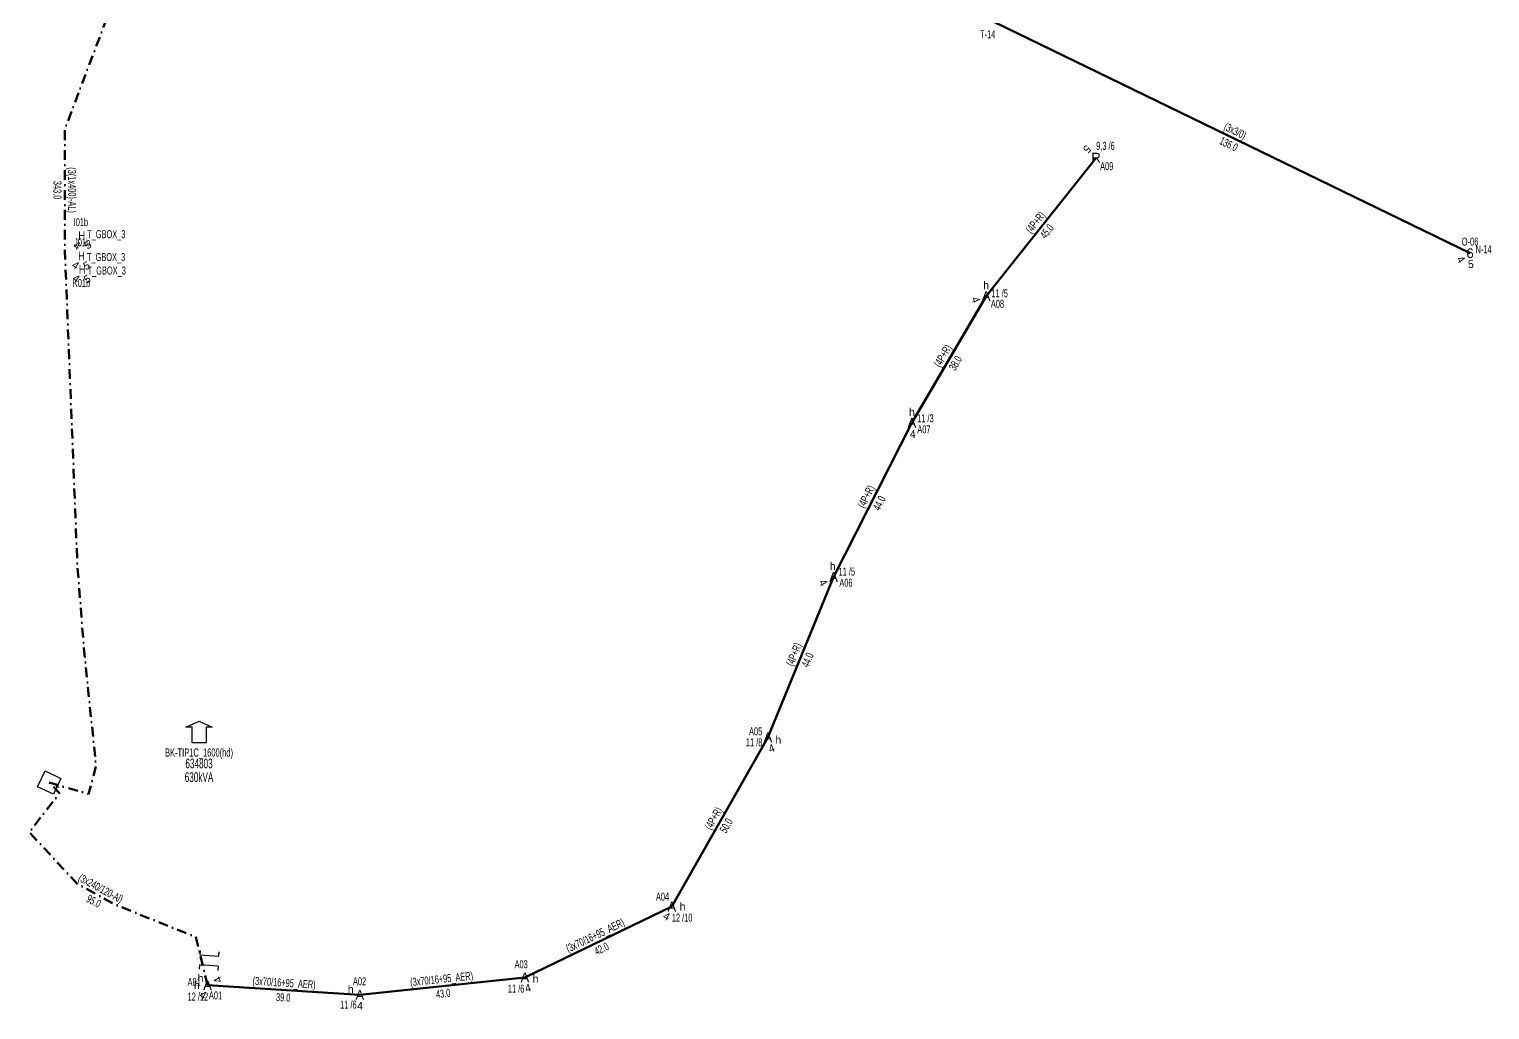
# Model space of a CAD drawing. Header units: millimetres. Extents: x 630449 to 632192, y 4074423 to 4076275.
# Drawn here: x 631444.6 to 631818.7, y 4074467.2 to 4074718.3 of the extents above; entities that cross this region are included whole.
import ezdxf
from ezdxf.enums import TextEntityAlignment as Align

# ---------------------------------------------------------------- set-up
doc = ezdxf.new("R2010")
doc.units = ezdxf.units.MM
doc.linetypes.add('DASHDOT', pattern=[5, 2.5, -1.25, 0, -1.25])
for name, color, linetype, lineweight in [('DIREK_AG_MEVCUT', 120, 'Continuous', 25), ('DIREK_BOX_MEVCUT', 5, 'Continuous', 25), ('DIREK_ENH_MEVCUT', 6, 'Continuous', 25), ('DIREK_OG_MEVCUT', 16, 'Continuous', 25), ('HAT_ABH_HAVAI_MEVCUT', 50, 'Continuous', 80), ('HAT_AG_HAVAI_MEVCUT', 126, 'Continuous', 50), ('HAT_AG_YERALTI_MEVCUT', 126, 'DASHDOT', 50), ('HAT_OG_YERALTI_MEVCUT', 48, 'DASHDOT', 70), ('TRAFO_MEVCUT', 5, 'Continuous', 30)]:
    doc.layers.add(name, color=color, linetype=linetype, lineweight=lineweight)
doc.layers.add('NIA_AG', color=5, linetype='Continuous')
doc.styles.add('Direk', font='B_CAD')
doc.styles.get("Standard").update_dxf_attribs({"font": 'Arial'})

# ---------------------------------------------------------------- blocks, each defined once
blk = doc.blocks.new('AG_NIA', base_point=(-64.4296, 129.8924))
at = {"layer": 'NIA_AG'}
for p, q in [((-64.429604, 132.292432), (-65.529604, 132.292432)), ((-64.429604, 127.492432), (-64.429604, 132.292432)), ((-64.429604, 127.492432), (-65.529604, 127.492432))]:
    blk.add_line(p, q, dxfattribs=at)
blk = doc.blocks.new('MEV_BINA_KARE')
at = {"layer": 'TRAFO_MEVCUT', "linetype": 'Continuous'}
for p, q in [((-2.25, -2.25), (-2.25, 2.25)), ((-2.25, 2.25), (2.25, 2.25)), ((0, 1.8), (0, 2.7)), ((2.25, 2.25), (2.25, -2.25)), ((2.25, -2.25), (-2.25, -2.25))]:
    blk.add_line(p, q, dxfattribs=at)
blk = doc.blocks.new('MEV_BETKOSK')
at = {"layer": 'TRAFO_MEVCUT', "linetype": 'Continuous'}
for p, q in [((-3.4, 2), (0, 3.6)), ((-1.8, 2), (-3.4, 2)), ((-1.8, -2), (-1.8, 2)), ((0, 3.6), (3.4, 2)), ((3.4, 2), (1.8, 2)), ((1.8, 2), (1.8, -2)), ((1.8, -2), (-1.8, -2))]:
    blk.add_line(p, q, dxfattribs=at)

msp = doc.modelspace()

# ---------------------------------------------------------------- linework, layer by layer
at = {"layer": 'HAT_ABH_HAVAI_MEVCUT'}
msp.add_line((631813.688, 4074660.909), (631691.676729, 4074720.180823), dxfattribs=at)
at = {"layer": 'HAT_AG_HAVAI_MEVCUT'}
for p, q in [((631689.725, 4074649.942), (631717.873, 4074685.378)), ((631670.711, 4074617.51), (631689.725, 4074649.942)), ((631650.618, 4074578.006), (631670.711, 4074617.51)), ((631633.812, 4074536.958), (631650.618, 4074578.006)), ((631609.203, 4074493.604), (631633.812, 4074536.958)), ((631571.557, 4074475.486), (631609.203, 4074493.604)), ((631529.269, 4074470.999), (631571.557, 4074475.486)), ((631490.248, 4074473.512), (631529.269, 4074470.999))]:
    msp.add_line(p, q, dxfattribs=at)
at = {"layer": 'HAT_AG_YERALTI_MEVCUT', "flags": 128}
msp.add_lwpolyline([(631490.248, 4074473.512), (631487.228038, 4074485.833722), (631466.974705, 4074493.969677), (631457.021144, 4074499.335944), (631444.57356, 4074512.647128), (631452.363304, 4074522.687242), (631449.70685, 4074525.370565)], dxfattribs=at)
at = {"layer": 'HAT_OG_YERALTI_MEVCUT', "flags": 128}
msp.add_lwpolyline([(631449.70685, 4074525.370565), (631459.787639, 4074522.43353), (631461.691799, 4074529.703957), (631458.575901, 4074559.824299), (631456.898709, 4074581.251313), (631453.709641, 4074661.570418), (631453.659436, 4074692.576309), (631464.35903, 4074720.800973), (631523.764868, 4074810.756624), (631531.887503, 4074821.716198), (631540.901, 4074816.254)], dxfattribs=at)

# ---------------------------------------------------------------- block references
at = {"layer": 'NIA_AG'}
for p, rotation in [((631490.787147, 4074481.089608), 265.930262), ((631490.787147, 4074481.089608), 265.930262), ((631490.602853, 4074478.499392), 85.930262), ((631490.602853, 4074478.499392), 85.930262)]:
    msp.add_blockref('AG_NIA', p, dxfattribs=dict(at, rotation=rotation))
at = {"layer": 'TRAFO_MEVCUT'}
msp.add_blockref('MEV_BETKOSK', (631488.079749, 4074537.521579), dxfattribs=at)
msp.add_blockref('MEV_BETKOSK', (631488.079749, 4074537.521579), dxfattribs=at)
at = {"layer": 'TRAFO_MEVCUT', "rotation": 244.358994}
msp.add_blockref('MEV_BINA_KARE', (631449.70685, 4074525.370565), dxfattribs=at)
msp.add_blockref('MEV_BINA_KARE', (631449.70685, 4074525.370565), dxfattribs=at)

# ---------------------------------------------------------------- texts
at = {"layer": 'DIREK_AG_MEVCUT', "color": 32, "style": 'Direk'}
msp.add_text('5', height=2, rotation=585.942492, dxfattribs=at).set_placement((631715.57207, 4074687.554413), align=Align.MIDDLE_CENTER)
at = {"layer": 'DIREK_AG_MEVCUT', "width": 0.53}
for s, p in [('9,3 /6', (631720.281689, 4074688.41034)), ('A09', (631720.6136, 4074683.20105))]:
    msp.add_text(s, height=2.05, dxfattribs=at).set_placement(p, align=Align.MIDDLE_CENTER)
at = {"layer": 'DIREK_AG_MEVCUT', "style": 'Direk'}
msp.add_text('R', height=2.5, dxfattribs=at).set_placement((631717.873, 4074685.378), align=Align.MIDDLE_CENTER)
at = {"layer": 'DIREK_BOX_MEVCUT', "width": 0.53}
for s, p in [('I01b', (631457.814584, 4074668.883726)), ('T_GBOX_3', (631464.324029, 4074665.792331)), ('J01b', (631458.124338, 4074663.705595)), ('T_GBOX_3', (631464.266019, 4074659.931097)), ('T_GBOX_3', (631464.434779, 4074656.484551)), ('K01b', (631457.966985, 4074653.302524))]:
    msp.add_text(s, height=2.05, dxfattribs=at).set_placement(p, align=Align.MIDDLE_CENTER)
at = {"layer": 'DIREK_BOX_MEVCUT', "style": 'Direk', "width": 0.8}
for p in [(631458.037662, 4074665.390843), (631457.97, 4074660.209), (631458.141188, 4074656.798186)]:
    msp.add_text('H', height=2.25, dxfattribs=at).set_placement(p, align=Align.MIDDLE_CENTER)
at = {"layer": 'DIREK_BOX_MEVCUT', "color": 32, "style": 'Direk'}
for s, rotation, p in [('4', 333.654316, (631456.795062, 4074662.881671)), ('5', 393.654316, (631459.589369, 4074663.060133)), ('4', 327.47263, (631456.464433, 4074657.848223)), ('5', 387.47263, (631459.26171, 4074657.724752)), ('4', 327.147081, (631456.622231, 4074654.446002)), ('5', 387.147081, (631459.418761, 4074654.306639))]:
    msp.add_text(s, height=2, rotation=rotation, dxfattribs=at).set_placement(p, align=Align.MIDDLE_CENTER)
at = {"layer": 'DIREK_ENH_MEVCUT', "width": 0.53}
for s, p in [('T-14', (631690.122841, 4074716.991914)), ('O-06', (631813.686219, 4074663.894196)), ('N-14', (631817.142528, 4074661.907351))]:
    msp.add_text(s, height=2.05, dxfattribs=at).set_placement(p, align=Align.MIDDLE_CENTER)
at = {"layer": 'DIREK_ENH_MEVCUT', "style": 'Direk'}
msp.add_text('6', height=2.5, dxfattribs=at).set_placement((631813.688, 4074660.909), align=Align.MIDDLE_CENTER)
at = {"layer": 'DIREK_ENH_MEVCUT', "color": 32, "style": 'Direk'}
for s, rotation, p in [('4', 304.089994, (631811.369157, 4074659.339616)), ('5', 364.089994, (631813.887705, 4074658.116131))]:
    msp.add_text(s, height=2, rotation=rotation, dxfattribs=at).set_placement(p, align=Align.MIDDLE_CENTER)
at = {"layer": 'DIREK_OG_MEVCUT', "style": 'Direk'}
for p in [(631689.725, 4074649.942), (631670.711, 4074617.51), (631650.618, 4074578.006), (631633.812, 4074536.958), (631609.203, 4074493.604), (631571.557, 4074475.486), (631490.248, 4074473.512), (631490.248, 4074473.512), (631529.269, 4074470.999)]:
    msp.add_text('A', height=2.5, dxfattribs=at).set_placement(p, align=Align.MIDDLE_CENTER)
at = {"layer": 'DIREK_OG_MEVCUT', "color": 40, "style": 'Direk'}
for p in [(631689.725, 4074652.705158), (631670.711, 4074620.273158), (631650.434646, 4074580.763039), (631636.486741, 4074536.332206), (631611.953, 4074493.617158), (631488.480233, 4074475.279767), (631574.28301, 4074475.136706), (631487.498091, 4074473.547502), (631526.938426, 4074472.471927)]:
    msp.add_text('h', height=2, dxfattribs=at).set_placement(p, align=Align.MIDDLE_CENTER)
at = {"layer": 'DIREK_OG_MEVCUT', "width": 0.53}
for s, p in [('11 /5', (631693.17283, 4074650.649398)), ('A08', (631692.612151, 4074647.963526)), ('11 /3', (631674.156099, 4074618.673968)), ('A07', (631673.781872, 4074615.830791)), ('11 /5', (631654.03363, 4074579.416811)), ('A06', (631653.800013, 4074576.548332)), ('A05', (631630.66416, 4074538.488066)), ('11 /8', (631630.278087, 4074535.681093)), ('A04', (631606.813332, 4074496.161242)), ('12 /10', (631611.830813, 4074490.791912)), ('A03', (631570.599406, 4074478.852454)), ('A01', (631486.838984, 4074474.304847)), ('A02', (631529.196559, 4074474.49825)), ('12 /12', (631487.791075, 4074470.579459)), ('12 /12', (631487.791075, 4074470.579459)), ('A01', (631492.302513, 4074470.875554)), ('11 /6', (631569.310164, 4074472.606626)), ('11 /6', (631526.338837, 4074468.530348))]:
    msp.add_text(s, height=2.05, dxfattribs=at).set_placement(p, align=Align.MIDDLE_CENTER)
at = {"layer": 'DIREK_OG_MEVCUT', "color": 32, "style": 'Direk'}
for rotation, p in [(289.526895, (631687.049557, 4074648.995824)), (364.196358, (631670.915889, 4074614.606926)), (298.792033, (631648.012206, 4074576.587738)), (378.312261, (631634.728096, 4074534.155368)), (331.432716, (631607.856528, 4074491.131005)), (117.343165, (631492.892253, 4074474.865422)), (335.657585, (631489.093871, 4074470.960925)), (375.878501, (631572.323075, 4074472.792837)), (361.18596, (631529.326953, 4074468.1996))]:
    msp.add_text('4', height=2, rotation=rotation, dxfattribs=at).set_placement(p, align=Align.MIDDLE_CENTER)
at = {"layer": 'HAT_ABH_HAVAI_MEVCUT', "lineweight": 30, "width": 0.53}
msp.add_text('(3x3/0)', height=2.05, rotation=334.089994, dxfattribs=at).set_placement((631753.053779, 4074691.309471), align=Align.CENTER)
msp.add_text('136.0', height=2.05, rotation=334.089994, dxfattribs=at).set_placement((631752.310949, 4074689.780352), align=Align.TOP_CENTER)
at = {"layer": 'HAT_AG_HAVAI_MEVCUT', "lineweight": 30, "width": 0.53}
for s, rotation, p in [('(4P+R)', 51.538709, (631703.133426, 4074668.188688)), ('(4P+R)', 59.618063, (631679.484728, 4074634.155898)), ('(4P+R)', 63.040653, (631659.906871, 4074598.143354)), ('(4P+R)', 67.734673, (631641.428377, 4074557.804062)), ('(4P+R)', 60.419487, (631620.768287, 4074515.700599)), ('(3x70/16+95_AER)', 25.700252, (631590.011386, 4074485.310914)), ('(3x70/16+95_AER)', 356.315171, (631509.813128, 4074473.103743)), ('(3x70/16+95_AER)', 6.05675, (631550.323314, 4074474.087755))]:
    msp.add_text(s, height=2.05, rotation=rotation, dxfattribs=at).set_placement(p, align=Align.CENTER)
for s, rotation, p in [('45.0', 51.538709, (631704.464574, 4074667.131312)), ('38.0', 59.618063, (631680.951272, 4074633.296102)), ('44.0', 63.040653, (631661.422129, 4074597.372646)), ('44.0', 67.734673, (631643.001623, 4074557.159938)), ('50.0', 60.419487, (631622.246713, 4074514.861401)), ('42.0', 25.700252, (631590.748614, 4074483.779086)), ('39.0', 356.315171, (631509.703872, 4074471.407257)), ('43.0', 6.05675, (631550.502686, 4074472.397245))]:
    msp.add_text(s, height=2.05, rotation=rotation, dxfattribs=at).set_placement(p, align=Align.TOP_CENTER)
at = {"layer": 'HAT_AG_YERALTI_MEVCUT', "lineweight": 30, "width": 0.53}
msp.add_text('(3x240/120-Al)', height=2.05, rotation=331.669542, dxfattribs=at).set_placement((631462.401297, 4074497.401002), align=Align.CENTER)
msp.add_text('95.0', height=2.05, rotation=331.669542, dxfattribs=at).set_placement((631461.594552, 4074495.904619), align=Align.TOP_CENTER)
at = {"layer": 'HAT_OG_YERALTI_MEVCUT', "lineweight": 30, "width": 0.53}
msp.add_text('(3(1x400)-AL)', height=2.05, rotation=270.092773, dxfattribs=at).set_placement((631454.534537, 4074677.07474), align=Align.CENTER)
msp.add_text('343.0', height=2.05, rotation=270.092773, dxfattribs=at).set_placement((631452.83454, 4074677.071987), align=Align.TOP_CENTER)
at = {"layer": 'TRAFO_MEVCUT', "width": 0.6}
for s, height, p in [('BK-TIP1C_1600(hd)', 2.1, (631488.079749, 4074532.021579)), ('BK-TIP1C_1600(hd)', 2.1, (631488.079749, 4074532.021579)), ('634803', 2.5, (631488.079749, 4074529.021579)), ('634803', 2.5, (631488.079749, 4074529.021579)), ('630kVA', 2.5, (631488.079749, 4074525.521579)), ('630kVA', 2.5, (631488.079749, 4074525.521579))]:
    msp.add_text(s, height=height, dxfattribs=at).set_placement(p, align=Align.CENTER)

doc.saveas('drawing.dxf')
